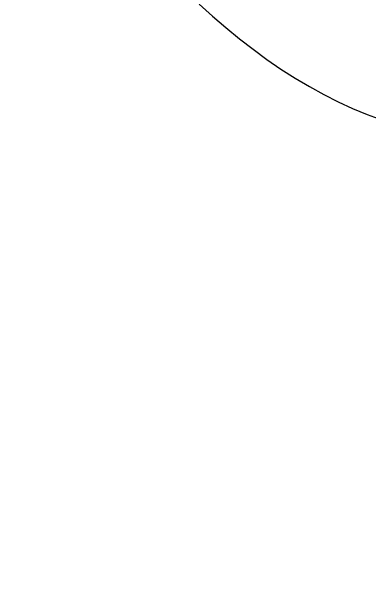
# Model space of a CAD drawing. Header units: metres. Extents: x 2999 to 3109, y 1752 to 1796.
# Drawn here: x 3008.4939 to 3008.5316, y 1761.2103 to 1761.2729 of the extents above; entities that cross this region are included whole.
import ezdxf

# ---------------------------------------------------------------- set-up
doc = ezdxf.new("R2010")
doc.units = ezdxf.units.M
doc.layers.add('PAREDES', color=7, linetype='Continuous')
doc.styles.add('PADRAO MK', font='')
doc.styles.get('PADRAO MK').set_extended_font_data('AvantGarde Bk BT')

msp = doc.modelspace()

# ---------------------------------------------------------------- linework, layer by layer
at = {"layer": 'PAREDES', "color": 253, "lineweight": 0}
msp.add_lwpolyline([(3008.513706, 1761.273677), (3008.515097, 1761.272411), (3008.51651, 1761.271191), (3008.517943, 1761.270019), (3008.519395, 1761.268898), (3008.520864, 1761.267829), (3008.522345, 1761.266816), (3008.523839, 1761.265861), (3008.525346, 1761.264964), (3008.526861, 1761.264129), (3008.528384, 1761.263359), (3008.529912, 1761.262656), (3008.531453, 1761.262019), (3008.532998, 1761.261456), (3008.534546, 1761.260968), (3008.535321, 1761.260754), (3008.536096, 1761.26056), (3008.536882, 1761.260385), (3008.537667, 1761.260231), (3008.538452, 1761.2601), (3008.539238, 1761.259992), (3008.540022, 1761.259907), (3008.540807, 1761.259847)], dxfattribs=at)
msp.add_arc((3009.676827, 1762.28571), 1.466148, 210.814683, 229.053509, dxfattribs=at)
msp.add_ellipse((3011.830666, 1764.088776), major_axis=(3.262736, 2.731369), ratio=0.578364, start_param=3.047316, end_param=3.235869, dxfattribs=at)

# ---------------------------------------------------------------- texts
at = {"layer": 'PAREDES', "color": 253, "lineweight": 0, "style": 'PADRAO MK'}
msp.add_text('Cons. 11', height=0.24, dxfattribs=at).set_placement((3008.142767, 1760.970588))

doc.saveas('drawing.dxf')
